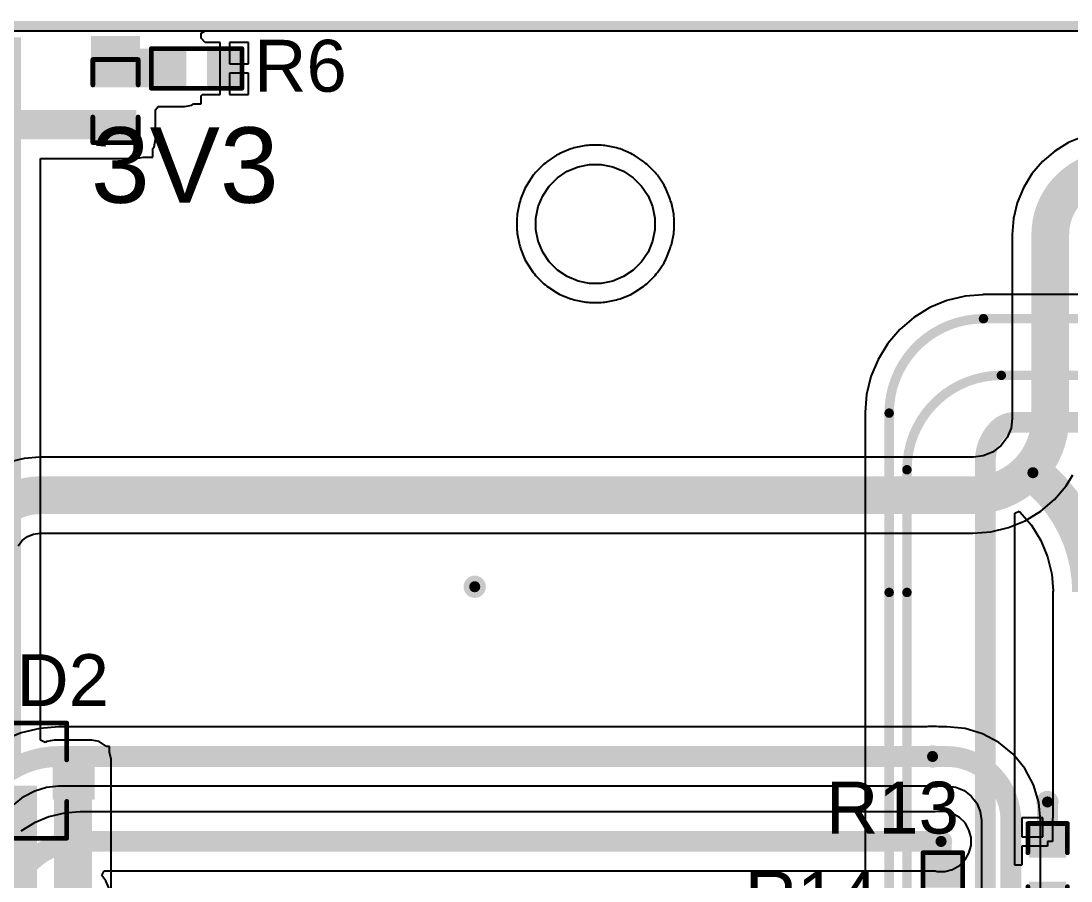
# Model space of a CAD drawing. Header units: millimetres. Extents: x -14 to 145, y 0 to 69.
# Drawn here: x 20.17 to 48.44, y 45.65 to 68.79 of the extents above; entities that cross this region are included whole.
import ezdxf

# ---------------------------------------------------------------- set-up
doc = ezdxf.new("R2010")
doc.units = ezdxf.units.MM
for name, color, linetype in [('BottomLayer', 5, 'Continuous'), ('Mechanical2', 216, 'Continuous'), ('MultiLayer', 9, 'Continuous'), ('TopLayer', 1, 'Continuous'), ('TopOverlay', 2, 'Continuous'), ('TopPaste', 8, 'Continuous'), ('TopSolder', 216, 'Continuous'), ('ViaHoleLayer', 16, 'Continuous')]:
    doc.layers.add(name, color=color, linetype=linetype)
doc.styles.add('Arial', font='', dxfattribs={"height": 0.2})
doc.styles.get('Arial').set_extended_font_data('Arial')

# ---------------------------------------------------------------- blocks, each defined once
blk = doc.blocks.new('LED_0603_13')
at = {"layer": 'TopLayer'}
for points in [[(-1, 0.5), (-0.5, 0.5), (-0.5, -0.5), (-1, -0.5)], [(0.5, 0.5), (1, 0.5), (1, -0.5), (0.5, -0.5)]]:
    blk.add_hatch(color=1, dxfattribs=at).paths.add_polyline_path(points)
at = {"layer": 'TopOverlay'}
blk.add_hatch(color=2, dxfattribs=at).paths.add_polyline_path([(1.118, -0.66), (1.753, -0.66), (1.753, 0.66), (1.118, 0.66)])
at = {"layer": 'TopPaste'}
for points in [[(-1, 0.5), (-0.5, 0.5), (-0.5, -0.5), (-1, -0.5)], [(0.5, 0.5), (1, 0.5), (1, -0.5), (0.5, -0.5)]]:
    blk.add_hatch(color=8, dxfattribs=at).paths.add_polyline_path(points)
at = {"layer": 'TopSolder'}
for points in [[(-1.102, 0.602), (-0.398, 0.602), (-0.398, -0.602), (-1.102, -0.602)], [(0.398, 0.602), (1.102, 0.602), (1.102, -0.602), (0.398, -0.602)]]:
    blk.add_hatch(color=216, dxfattribs=at).paths.add_polyline_path(points)
at = {"layer": 'TopOverlay', "const_width": 0.127}
for points in [[(-1.118, 0.61), (-1.118, -0.61)], [(-1.118, 0.61), (-0.432, 0.61)], [(0.432, 0.61), (1.118, 0.61)], [(1.118, 0.61), (1.118, -0.61)], [(-1.118, -0.61), (-0.432, -0.61)], [(0.432, -0.61), (1.118, -0.61)]]:
    blk.add_lwpolyline(points, dxfattribs=at)
at = {"layer": 'TopOverlay', "const_width": 0.0635}
for points in [[(-1.149, 0.61, 1), (-1.086, 0.61, 1)], [(-1.149, 0.61, 1), (-1.086, 0.61, 1)], [(-0.464, 0.61, 1), (-0.4, 0.61, 1)], [(0.4, 0.61, 1), (0.464, 0.61, 1)], [(1.086, 0.61, 1), (1.149, 0.61, 1)], [(1.086, 0.61, 1), (1.149, 0.61, 1)], [(-1.149, -0.61, 1), (-1.086, -0.61, 1)], [(-1.149, -0.61, 1), (-1.086, -0.61, 1)], [(-0.464, -0.61, 1), (-0.4, -0.61, 1)], [(0.4, -0.61, 1), (0.464, -0.61, 1)], [(1.086, -0.61, 1), (1.149, -0.61, 1)], [(1.086, -0.61, 1), (1.149, -0.61, 1)]]:
    blk.add_lwpolyline(points, format="xyb", close=True, dxfattribs=at)
blk = doc.blocks.new('SOT_23_14')
at = {"layer": 'TopLayer'}
for points in [[(-0.41, 1.46), (0.41, 1.46), (0.41, 0.54), (-0.41, 0.54)], [(-1.36, -0.54), (-0.54, -0.54), (-0.54, -1.46), (-1.36, -1.46)], [(0.54, -0.54), (1.36, -0.54), (1.36, -1.46), (0.54, -1.46)]]:
    blk.add_hatch(color=1, dxfattribs=at).paths.add_polyline_path(points)
at = {"layer": 'TopPaste'}
for points in [[(-0.41, 1.46), (0.41, 1.46), (0.41, 0.54), (-0.41, 0.54)], [(-1.36, -0.54), (-0.54, -0.54), (-0.54, -1.46), (-1.36, -1.46)], [(0.54, -0.54), (1.36, -0.54), (1.36, -1.46), (0.54, -1.46)]]:
    blk.add_hatch(color=8, dxfattribs=at).paths.add_polyline_path(points)
at = {"layer": 'TopSolder'}
for points in [[(-0.512, 1.562), (0.512, 1.562), (0.512, 0.438), (-0.512, 0.438)], [(-1.462, -0.438), (-0.438, -0.438), (-0.438, -1.562), (-1.462, -1.562)], [(0.438, -0.438), (1.462, -0.438), (1.462, -1.562), (0.438, -1.562)]]:
    blk.add_hatch(color=216, dxfattribs=at).paths.add_polyline_path(points)
at = {"layer": 'TopOverlay', "const_width": 0.127}
for points in [[(-0.559, 0.813), (-1.549, 0.813)], [(-1.549, -0.584), (-1.549, 0.813)], [(1.549, 0.813), (0.559, 0.813)], [(1.549, -0.584), (1.549, 0.813)], [(0.33, -0.787), (-0.33, -0.787)], [(-1.676, -1.295), (-1.676, -1.041)], [(-1.549, -1.168), (-1.676, -1.041)], [(-1.676, -1.295), (-1.549, -1.168)]]:
    blk.add_lwpolyline(points, dxfattribs=at)
at = {"layer": 'TopOverlay', "const_width": 0.0635}
for points in [[(-1.581, 0.813, 1), (-1.518, 0.813, 1)], [(-1.581, 0.813, 1), (-1.518, 0.813, 1)], [(-0.591, 0.813, 1), (-0.527, 0.813, 1)], [(0.527, 0.813, 1), (0.591, 0.813, 1)], [(1.518, 0.813, 1), (1.581, 0.813, 1)], [(1.518, 0.813, 1), (1.581, 0.813, 1)], [(-1.581, -0.584, 1), (-1.518, -0.584, 1)], [(1.518, -0.584, 1), (1.581, -0.584, 1)], [(-0.362, -0.787, 1), (-0.298, -0.787, 1)], [(0.298, -0.787, 1), (0.362, -0.787, 1)], [(-1.708, -1.041, 1), (-1.645, -1.041, 1)], [(-1.708, -1.041, 1), (-1.645, -1.041, 1)], [(-1.581, -1.168, 1), (-1.518, -1.168, 1)], [(-1.581, -1.168, 1), (-1.518, -1.168, 1)], [(-1.708, -1.295, 1), (-1.645, -1.295, 1)], [(-1.708, -1.295, 1), (-1.645, -1.295, 1)]]:
    blk.add_lwpolyline(points, format="xyb", close=True, dxfattribs=at)
blk = doc.blocks.new('48_LQFP__7_7___18')
at = {"layer": 'TopLayer'}
for points in [[(-2.59, 4.86), (-2.59, 3.64), (-2.91, 3.64), (-2.91, 4.86)], [(-2.09, 4.86), (-2.09, 3.64), (-2.41, 3.64), (-2.41, 4.86)], [(-1.59, 4.86), (-1.59, 3.64), (-1.91, 3.64), (-1.91, 4.86)], [(-1.09, 4.86), (-1.09, 3.64), (-1.41, 3.64), (-1.41, 4.86)], [(-0.59, 4.86), (-0.59, 3.64), (-0.91, 3.64), (-0.91, 4.86)], [(-0.09, 4.86), (-0.09, 3.64), (-0.41, 3.64), (-0.41, 4.86)], [(0.41, 4.86), (0.41, 3.64), (0.09, 3.64), (0.09, 4.86)], [(0.91, 4.86), (0.91, 3.64), (0.59, 3.64), (0.59, 4.86)], [(1.41, 4.86), (1.41, 3.64), (1.09, 3.64), (1.09, 4.86)], [(1.91, 4.86), (1.91, 3.64), (1.59, 3.64), (1.59, 4.86)], [(2.41, 4.86), (2.41, 3.64), (2.09, 3.64), (2.09, 4.86)], [(2.91, 4.86), (2.91, 3.64), (2.59, 3.64), (2.59, 4.86)], [(-3.64, 2.91), (-3.64, 2.59), (-4.86, 2.59), (-4.86, 2.91)], [(4.86, 2.91), (4.86, 2.59), (3.64, 2.59), (3.64, 2.91)], [(-3.64, 2.41), (-3.64, 2.09), (-4.86, 2.09), (-4.86, 2.41)], [(4.86, 2.41), (4.86, 2.09), (3.64, 2.09), (3.64, 2.41)], [(-3.64, 1.91), (-3.64, 1.59), (-4.86, 1.59), (-4.86, 1.91)], [(4.86, 1.91), (4.86, 1.59), (3.64, 1.59), (3.64, 1.91)], [(-3.64, 1.41), (-3.64, 1.09), (-4.86, 1.09), (-4.86, 1.41)], [(4.86, 1.41), (4.86, 1.09), (3.64, 1.09), (3.64, 1.41)], [(-3.64, 0.91), (-3.64, 0.59), (-4.86, 0.59), (-4.86, 0.91)], [(4.86, 0.91), (4.86, 0.59), (3.64, 0.59), (3.64, 0.91)], [(-3.64, 0.41), (-3.64, 0.09), (-4.86, 0.09), (-4.86, 0.41)], [(4.86, 0.41), (4.86, 0.09), (3.64, 0.09), (3.64, 0.41)], [(-3.64, -0.09), (-3.64, -0.41), (-4.86, -0.41), (-4.86, -0.09)], [(4.86, -0.09), (4.86, -0.41), (3.64, -0.41), (3.64, -0.09)], [(-3.64, -0.59), (-3.64, -0.91), (-4.86, -0.91), (-4.86, -0.59)], [(4.86, -0.59), (4.86, -0.91), (3.64, -0.91), (3.64, -0.59)], [(-3.64, -1.09), (-3.64, -1.41), (-4.86, -1.41), (-4.86, -1.09)], [(4.86, -1.09), (4.86, -1.41), (3.64, -1.41), (3.64, -1.09)], [(-3.64, -1.59), (-3.64, -1.91), (-4.86, -1.91), (-4.86, -1.59)], [(4.86, -1.59), (4.86, -1.91), (3.64, -1.91), (3.64, -1.59)], [(-3.64, -2.09), (-3.64, -2.41), (-4.86, -2.41), (-4.86, -2.09)], [(4.86, -2.09), (4.86, -2.41), (3.64, -2.41), (3.64, -2.09)], [(-3.64, -2.59), (-3.64, -2.91), (-4.86, -2.91), (-4.86, -2.59)], [(4.86, -2.59), (4.86, -2.91), (3.64, -2.91), (3.64, -2.59)], [(-2.59, -3.64), (-2.59, -4.86), (-2.91, -4.86), (-2.91, -3.64)], [(-2.09, -3.64), (-2.09, -4.86), (-2.41, -4.86), (-2.41, -3.64)], [(-1.59, -3.64), (-1.59, -4.86), (-1.91, -4.86), (-1.91, -3.64)], [(-1.09, -3.64), (-1.09, -4.86), (-1.41, -4.86), (-1.41, -3.64)], [(-0.59, -3.64), (-0.59, -4.86), (-0.91, -4.86), (-0.91, -3.64)], [(-0.09, -3.64), (-0.09, -4.86), (-0.41, -4.86), (-0.41, -3.64)], [(0.41, -3.64), (0.41, -4.86), (0.09, -4.86), (0.09, -3.64)], [(0.91, -3.64), (0.91, -4.86), (0.59, -4.86), (0.59, -3.64)], [(1.41, -3.64), (1.41, -4.86), (1.09, -4.86), (1.09, -3.64)], [(1.91, -3.64), (1.91, -4.86), (1.59, -4.86), (1.59, -3.64)], [(2.41, -3.64), (2.41, -4.86), (2.09, -4.86), (2.09, -3.64)], [(2.91, -3.64), (2.91, -4.86), (2.59, -4.86), (2.59, -3.64)]]:
    blk.add_hatch(color=1, dxfattribs=at).paths.add_polyline_path(points)
at = {"layer": 'TopOverlay'}
blk.add_hatch(color=2, dxfattribs=at).paths.add_polyline_path([(-3.556, 2.566), (-3.327, 2.566), (-3.327, 2.998), (-3.556, 2.998)])
at = {"layer": 'TopPaste'}
for points in [[(-2.59, 4.86), (-2.59, 3.64), (-2.91, 3.64), (-2.91, 4.86)], [(-2.09, 4.86), (-2.09, 3.64), (-2.41, 3.64), (-2.41, 4.86)], [(-1.59, 4.86), (-1.59, 3.64), (-1.91, 3.64), (-1.91, 4.86)], [(-1.09, 4.86), (-1.09, 3.64), (-1.41, 3.64), (-1.41, 4.86)], [(-0.59, 4.86), (-0.59, 3.64), (-0.91, 3.64), (-0.91, 4.86)], [(-0.09, 4.86), (-0.09, 3.64), (-0.41, 3.64), (-0.41, 4.86)], [(0.41, 4.86), (0.41, 3.64), (0.09, 3.64), (0.09, 4.86)], [(0.91, 4.86), (0.91, 3.64), (0.59, 3.64), (0.59, 4.86)], [(1.41, 4.86), (1.41, 3.64), (1.09, 3.64), (1.09, 4.86)], [(1.91, 4.86), (1.91, 3.64), (1.59, 3.64), (1.59, 4.86)], [(2.41, 4.86), (2.41, 3.64), (2.09, 3.64), (2.09, 4.86)], [(2.91, 4.86), (2.91, 3.64), (2.59, 3.64), (2.59, 4.86)], [(-3.64, 2.91), (-3.64, 2.59), (-4.86, 2.59), (-4.86, 2.91)], [(4.86, 2.91), (4.86, 2.59), (3.64, 2.59), (3.64, 2.91)], [(-3.64, 2.41), (-3.64, 2.09), (-4.86, 2.09), (-4.86, 2.41)], [(4.86, 2.41), (4.86, 2.09), (3.64, 2.09), (3.64, 2.41)], [(-3.64, 1.91), (-3.64, 1.59), (-4.86, 1.59), (-4.86, 1.91)], [(4.86, 1.91), (4.86, 1.59), (3.64, 1.59), (3.64, 1.91)], [(-3.64, 1.41), (-3.64, 1.09), (-4.86, 1.09), (-4.86, 1.41)], [(4.86, 1.41), (4.86, 1.09), (3.64, 1.09), (3.64, 1.41)], [(-3.64, 0.91), (-3.64, 0.59), (-4.86, 0.59), (-4.86, 0.91)], [(4.86, 0.91), (4.86, 0.59), (3.64, 0.59), (3.64, 0.91)], [(-3.64, 0.41), (-3.64, 0.09), (-4.86, 0.09), (-4.86, 0.41)], [(4.86, 0.41), (4.86, 0.09), (3.64, 0.09), (3.64, 0.41)], [(-3.64, -0.09), (-3.64, -0.41), (-4.86, -0.41), (-4.86, -0.09)], [(4.86, -0.09), (4.86, -0.41), (3.64, -0.41), (3.64, -0.09)], [(-3.64, -0.59), (-3.64, -0.91), (-4.86, -0.91), (-4.86, -0.59)], [(4.86, -0.59), (4.86, -0.91), (3.64, -0.91), (3.64, -0.59)], [(-3.64, -1.09), (-3.64, -1.41), (-4.86, -1.41), (-4.86, -1.09)], [(4.86, -1.09), (4.86, -1.41), (3.64, -1.41), (3.64, -1.09)], [(-3.64, -1.59), (-3.64, -1.91), (-4.86, -1.91), (-4.86, -1.59)], [(4.86, -1.59), (4.86, -1.91), (3.64, -1.91), (3.64, -1.59)], [(-3.64, -2.09), (-3.64, -2.41), (-4.86, -2.41), (-4.86, -2.09)], [(4.86, -2.09), (4.86, -2.41), (3.64, -2.41), (3.64, -2.09)], [(-3.64, -2.59), (-3.64, -2.91), (-4.86, -2.91), (-4.86, -2.59)], [(4.86, -2.59), (4.86, -2.91), (3.64, -2.91), (3.64, -2.59)], [(-2.59, -3.64), (-2.59, -4.86), (-2.91, -4.86), (-2.91, -3.64)], [(-2.09, -3.64), (-2.09, -4.86), (-2.41, -4.86), (-2.41, -3.64)], [(-1.59, -3.64), (-1.59, -4.86), (-1.91, -4.86), (-1.91, -3.64)], [(-1.09, -3.64), (-1.09, -4.86), (-1.41, -4.86), (-1.41, -3.64)], [(-0.59, -3.64), (-0.59, -4.86), (-0.91, -4.86), (-0.91, -3.64)], [(-0.09, -3.64), (-0.09, -4.86), (-0.41, -4.86), (-0.41, -3.64)], [(0.41, -3.64), (0.41, -4.86), (0.09, -4.86), (0.09, -3.64)], [(0.91, -3.64), (0.91, -4.86), (0.59, -4.86), (0.59, -3.64)], [(1.41, -3.64), (1.41, -4.86), (1.09, -4.86), (1.09, -3.64)], [(1.91, -3.64), (1.91, -4.86), (1.59, -4.86), (1.59, -3.64)], [(2.41, -3.64), (2.41, -4.86), (2.09, -4.86), (2.09, -3.64)], [(2.91, -3.64), (2.91, -4.86), (2.59, -4.86), (2.59, -3.64)]]:
    blk.add_hatch(color=8, dxfattribs=at).paths.add_polyline_path(points)
at = {"layer": 'TopSolder'}
for points in [[(-2.488, 4.962), (-2.488, 3.538), (-3.012, 3.538), (-3.012, 4.962)], [(-1.988, 4.962), (-1.988, 3.538), (-2.512, 3.538), (-2.512, 4.962)], [(-1.488, 4.962), (-1.488, 3.538), (-2.012, 3.538), (-2.012, 4.962)], [(-0.988, 4.962), (-0.988, 3.538), (-1.512, 3.538), (-1.512, 4.962)], [(-0.488, 4.962), (-0.488, 3.538), (-1.012, 3.538), (-1.012, 4.962)], [(0.012, 4.962), (0.012, 3.538), (-0.512, 3.538), (-0.512, 4.962)], [(0.512, 4.962), (0.512, 3.538), (-0.012, 3.538), (-0.012, 4.962)], [(1.012, 4.962), (1.012, 3.538), (0.488, 3.538), (0.488, 4.962)], [(1.512, 4.962), (1.512, 3.538), (0.988, 3.538), (0.988, 4.962)], [(2.012, 4.962), (2.012, 3.538), (1.488, 3.538), (1.488, 4.962)], [(2.512, 4.962), (2.512, 3.538), (1.988, 3.538), (1.988, 4.962)], [(3.012, 4.962), (3.012, 3.538), (2.488, 3.538), (2.488, 4.962)], [(-3.538, 3.012), (-3.538, 2.488), (-4.962, 2.488), (-4.962, 3.012)], [(4.962, 3.012), (4.962, 2.488), (3.538, 2.488), (3.538, 3.012)], [(-3.538, 2.512), (-3.538, 1.988), (-4.962, 1.988), (-4.962, 2.512)], [(4.962, 2.512), (4.962, 1.988), (3.538, 1.988), (3.538, 2.512)], [(-3.538, 2.012), (-3.538, 1.488), (-4.962, 1.488), (-4.962, 2.012)], [(4.962, 2.012), (4.962, 1.488), (3.538, 1.488), (3.538, 2.012)], [(-3.538, 1.512), (-3.538, 0.988), (-4.962, 0.988), (-4.962, 1.512)], [(4.962, 1.512), (4.962, 0.988), (3.538, 0.988), (3.538, 1.512)], [(-3.538, 1.012), (-3.538, 0.488), (-4.962, 0.488), (-4.962, 1.012)], [(4.962, 1.012), (4.962, 0.488), (3.538, 0.488), (3.538, 1.012)], [(-3.538, 0.512), (-3.538, -0.012), (-4.962, -0.012), (-4.962, 0.512)], [(4.962, 0.512), (4.962, -0.012), (3.538, -0.012), (3.538, 0.512)], [(-3.538, 0.012), (-3.538, -0.512), (-4.962, -0.512), (-4.962, 0.012)], [(4.962, 0.012), (4.962, -0.512), (3.538, -0.512), (3.538, 0.012)], [(-3.538, -0.488), (-3.538, -1.012), (-4.962, -1.012), (-4.962, -0.488)], [(4.962, -0.488), (4.962, -1.012), (3.538, -1.012), (3.538, -0.488)], [(-3.538, -0.988), (-3.538, -1.512), (-4.962, -1.512), (-4.962, -0.988)], [(4.962, -0.988), (4.962, -1.512), (3.538, -1.512), (3.538, -0.988)], [(-3.538, -1.488), (-3.538, -2.012), (-4.962, -2.012), (-4.962, -1.488)], [(4.962, -1.488), (4.962, -2.012), (3.538, -2.012), (3.538, -1.488)], [(-3.538, -1.988), (-3.538, -2.512), (-4.962, -2.512), (-4.962, -1.988)], [(4.962, -1.988), (4.962, -2.512), (3.538, -2.512), (3.538, -1.988)], [(-3.538, -2.488), (-3.538, -3.012), (-4.962, -3.012), (-4.962, -2.488)], [(4.962, -2.488), (4.962, -3.012), (3.538, -3.012), (3.538, -2.488)], [(-2.488, -3.538), (-2.488, -4.962), (-3.012, -4.962), (-3.012, -3.538)], [(-1.988, -3.538), (-1.988, -4.962), (-2.512, -4.962), (-2.512, -3.538)], [(-1.488, -3.538), (-1.488, -4.962), (-2.012, -4.962), (-2.012, -3.538)], [(-0.988, -3.538), (-0.988, -4.962), (-1.512, -4.962), (-1.512, -3.538)], [(-0.488, -3.538), (-0.488, -4.962), (-1.012, -4.962), (-1.012, -3.538)], [(0.012, -3.538), (0.012, -4.962), (-0.512, -4.962), (-0.512, -3.538)], [(0.512, -3.538), (0.512, -4.962), (-0.012, -4.962), (-0.012, -3.538)], [(1.012, -3.538), (1.012, -4.962), (0.488, -4.962), (0.488, -3.538)], [(1.512, -3.538), (1.512, -4.962), (0.988, -4.962), (0.988, -3.538)], [(2.012, -3.538), (2.012, -4.962), (1.488, -4.962), (1.488, -3.538)], [(2.512, -3.538), (2.512, -4.962), (1.988, -4.962), (1.988, -3.538)], [(3.012, -3.538), (3.012, -4.962), (2.488, -4.962), (2.488, -3.538)]]:
    blk.add_hatch(color=216, dxfattribs=at).paths.add_polyline_path(points)
at = {"layer": 'TopOverlay'}
for points, const_width in [([(-3.658, 3.226), (-3.302, 3.581)], 0.127), ([(-3.302, 3.581), (-3.023, 3.581)], 0.127), ([(3.023, 3.581), (3.302, 3.581)], 0.127), ([(3.302, 3.581), (3.658, 3.226)], 0.127), ([(-3.658, 3.226), (-3.658, 3.023)], 0.127), ([(3.658, 3.226), (3.658, 3.023)], 0.127), ([(-5.156, 2.87), (-5.156, 2.616)], 0.2), ([(-5.156, 2.87), (-5.029, 2.743)], 0.2), ([(-5.156, 2.616), (-5.029, 2.743)], 0.2), ([(-3.658, -3.023), (-3.658, -3.226)], 0.127), ([(3.658, -3.023), (3.658, -3.226)], 0.127), ([(-3.658, -3.226), (-3.302, -3.581)], 0.127), ([(3.302, -3.581), (3.658, -3.226)], 0.127), ([(-3.302, -3.581), (-3.023, -3.581)], 0.127), ([(3.023, -3.581), (3.302, -3.581)], 0.127)]:
    blk.add_lwpolyline(points, dxfattribs=dict(at, const_width=const_width))
for points, const_width in [([(-3.334, 3.581, 1), (-3.27, 3.581, 1)], 0.0635), ([(-3.334, 3.581, 1), (-3.27, 3.581, 1)], 0.0635), ([(-3.054, 3.581, 1), (-2.991, 3.581, 1)], 0.0635), ([(2.991, 3.581, 1), (3.054, 3.581, 1)], 0.0635), ([(3.27, 3.581, 1), (3.334, 3.581, 1)], 0.0635), ([(3.27, 3.581, 1), (3.334, 3.581, 1)], 0.0635), ([(-3.689, 3.226, 1), (-3.626, 3.226, 1)], 0.0635), ([(-3.689, 3.226, 1), (-3.626, 3.226, 1)], 0.0635), ([(3.626, 3.226, 1), (3.689, 3.226, 1)], 0.0635), ([(3.626, 3.226, 1), (3.689, 3.226, 1)], 0.0635), ([(-5.206, 2.87, 1), (-5.106, 2.87, 1)], 0.1), ([(-5.206, 2.87, 1), (-5.106, 2.87, 1)], 0.1), ([(-5.079, 2.743, 1), (-4.979, 2.743, 1)], 0.1), ([(-5.079, 2.743, 1), (-4.979, 2.743, 1)], 0.1), ([(-3.689, 3.023, 1), (-3.626, 3.023, 1)], 0.0635), ([(3.626, 3.023, 1), (3.689, 3.023, 1)], 0.0635), ([(-5.206, 2.616, 1), (-5.106, 2.616, 1)], 0.1), ([(-5.206, 2.616, 1), (-5.106, 2.616, 1)], 0.1), ([(-3.689, -3.023, 1), (-3.626, -3.023, 1)], 0.0635), ([(3.626, -3.023, 1), (3.689, -3.023, 1)], 0.0635), ([(-3.689, -3.226, 1), (-3.626, -3.226, 1)], 0.0635), ([(-3.689, -3.226, 1), (-3.626, -3.226, 1)], 0.0635), ([(3.626, -3.226, 1), (3.689, -3.226, 1)], 0.0635), ([(3.626, -3.226, 1), (3.689, -3.226, 1)], 0.0635), ([(-3.334, -3.581, 1), (-3.27, -3.581, 1)], 0.0635), ([(-3.334, -3.581, 1), (-3.27, -3.581, 1)], 0.0635), ([(-3.054, -3.581, 1), (-2.991, -3.581, 1)], 0.0635), ([(2.991, -3.581, 1), (3.054, -3.581, 1)], 0.0635), ([(3.27, -3.581, 1), (3.334, -3.581, 1)], 0.0635), ([(3.27, -3.581, 1), (3.334, -3.581, 1)], 0.0635)]:
    blk.add_lwpolyline(points, format="xyb", close=True, dxfattribs=dict(at, const_width=const_width))
blk = doc.blocks.new('R___0603_26')
at = {"layer": 'TopLayer'}
for points in [[(-0.381, 0.4445), (-0.381, -0.4445), (-1.143, -0.4445), (-1.143, 0.4445)], [(1.143, 0.4445), (1.143, -0.4445), (0.381, -0.4445), (0.381, 0.4445)]]:
    blk.add_hatch(color=1, dxfattribs=at).paths.add_polyline_path(points)
at = {"layer": 'TopPaste'}
for points in [[(-0.381, 0.4445), (-0.381, -0.4445), (-1.143, -0.4445), (-1.143, 0.4445)], [(1.143, 0.4445), (1.143, -0.4445), (0.381, -0.4445), (0.381, 0.4445)]]:
    blk.add_hatch(color=8, dxfattribs=at).paths.add_polyline_path(points)
at = {"layer": 'TopSolder'}
for points in [[(-0.2794, 0.5461), (-0.2794, -0.5461), (-1.2446, -0.5461), (-1.2446, 0.5461)], [(1.2446, 0.5461), (1.2446, -0.5461), (0.2794, -0.5461), (0.2794, 0.5461)]]:
    blk.add_hatch(color=216, dxfattribs=at).paths.add_polyline_path(points)
at = {"layer": 'TopOverlay', "const_width": 0.127}
for points in [[(-1.2192, 0.5334), (1.2192, 0.5334)], [(-1.2192, 0.5334), (-1.2192, -0.5334)], [(1.2192, 0.5334), (1.2192, -0.5334)], [(-1.2192, -0.5334), (1.2192, -0.5334)]]:
    blk.add_lwpolyline(points, dxfattribs=at)
at = {"layer": 'TopOverlay', "const_width": 0.0635}
for points in [[(-1.25095, 0.5334, 1), (-1.18745, 0.5334, 1)], [(-1.25095, 0.5334, 1), (-1.18745, 0.5334, 1)], [(1.18745, 0.5334, 1), (1.25095, 0.5334, 1)], [(1.18745, 0.5334, 1), (1.25095, 0.5334, 1)], [(-1.25095, -0.5334, 1), (-1.18745, -0.5334, 1)], [(-1.25095, -0.5334, 1), (-1.18745, -0.5334, 1)], [(1.18745, -0.5334, 1), (1.25095, -0.5334, 1)], [(1.18745, -0.5334, 1), (1.25095, -0.5334, 1)]]:
    blk.add_lwpolyline(points, format="xyb", close=True, dxfattribs=at)
blk = doc.blocks.new('R___0603_29')
at = {"layer": 'TopLayer'}
for points in [[(-0.381, 0.4445), (-0.381, -0.4445), (-1.143, -0.4445), (-1.143, 0.4445)], [(1.143, 0.4445), (1.143, -0.4445), (0.381, -0.4445), (0.381, 0.4445)]]:
    blk.add_hatch(color=1, dxfattribs=at).paths.add_polyline_path(points)
at = {"layer": 'TopPaste'}
for points in [[(-0.381, 0.4445), (-0.381, -0.4445), (-1.143, -0.4445), (-1.143, 0.4445)], [(1.143, 0.4445), (1.143, -0.4445), (0.381, -0.4445), (0.381, 0.4445)]]:
    blk.add_hatch(color=8, dxfattribs=at).paths.add_polyline_path(points)
at = {"layer": 'TopSolder'}
for points in [[(-0.2794, 0.5461), (-0.2794, -0.5461), (-1.2446, -0.5461), (-1.2446, 0.5461)], [(1.2446, 0.5461), (1.2446, -0.5461), (0.2794, -0.5461), (0.2794, 0.5461)]]:
    blk.add_hatch(color=216, dxfattribs=at).paths.add_polyline_path(points)
at = {"layer": 'TopOverlay', "const_width": 0.127}
for points in [[(-1.2192, -0.5334), (-1.2192, 0.5334)], [(-1.2192, 0.5334), (1.2192, 0.5334)], [(1.2192, -0.5334), (1.2192, 0.5334)], [(-1.2192, -0.5334), (1.2192, -0.5334)]]:
    blk.add_lwpolyline(points, dxfattribs=at)
at = {"layer": 'TopOverlay', "const_width": 0.0635}
for points in [[(-1.25095, 0.5334, 1), (-1.18745, 0.5334, 1)], [(-1.25095, 0.5334, 1), (-1.18745, 0.5334, 1)], [(1.18745, 0.5334, 1), (1.25095, 0.5334, 1)], [(1.18745, 0.5334, 1), (1.25095, 0.5334, 1)], [(-1.25095, -0.5334, 1), (-1.18745, -0.5334, 1)], [(-1.25095, -0.5334, 1), (-1.18745, -0.5334, 1)], [(1.18745, -0.5334, 1), (1.25095, -0.5334, 1)], [(1.18745, -0.5334, 1), (1.25095, -0.5334, 1)]]:
    blk.add_lwpolyline(points, format="xyb", close=True, dxfattribs=at)
blk = doc.blocks.new('C___0603_52')
at = {"layer": 'TopLayer'}
for points in [[(-0.381, 0.445), (-0.381, -0.445), (-1.143, -0.445), (-1.143, 0.445)], [(1.143, 0.445), (1.143, -0.445), (0.381, -0.445), (0.381, 0.445)]]:
    blk.add_hatch(color=1, dxfattribs=at).paths.add_polyline_path(points)
at = {"layer": 'TopPaste'}
for points in [[(-0.381, 0.445), (-0.381, -0.445), (-1.143, -0.445), (-1.143, 0.445)], [(1.143, 0.445), (1.143, -0.445), (0.381, -0.445), (0.381, 0.445)]]:
    blk.add_hatch(color=8, dxfattribs=at).paths.add_polyline_path(points)
at = {"layer": 'TopSolder'}
for points in [[(-0.321, 0.504), (-0.321, -0.504), (-1.203, -0.504), (-1.203, 0.504)], [(1.203, 0.504), (1.203, -0.504), (0.321, -0.504), (0.321, 0.504)]]:
    blk.add_hatch(color=216, dxfattribs=at).paths.add_polyline_path(points)
at = {"layer": 'TopOverlay', "const_width": 0.127}
for points in [[(-0.457, 0.533), (-1.245, 0.533)], [(-1.245, -0.533), (-1.245, 0.533)], [(1.245, 0.533), (0.457, 0.533)], [(1.245, -0.533), (1.245, 0.533)], [(-0.457, -0.533), (-1.245, -0.533)], [(1.245, -0.533), (0.457, -0.533)]]:
    blk.add_lwpolyline(points, dxfattribs=at)
at = {"layer": 'TopOverlay', "const_width": 0.0635}
for points in [[(-1.276, 0.533, 1), (-1.213, 0.533, 1)], [(-1.276, 0.533, 1), (-1.213, 0.533, 1)], [(-0.489, 0.533, 1), (-0.425, 0.533, 1)], [(0.425, 0.533, 1), (0.489, 0.533, 1)], [(1.213, 0.533, 1), (1.276, 0.533, 1)], [(1.213, 0.533, 1), (1.276, 0.533, 1)], [(-1.276, -0.533, 1), (-1.213, -0.533, 1)], [(-1.276, -0.533, 1), (-1.213, -0.533, 1)], [(-0.489, -0.533, 1), (-0.425, -0.533, 1)], [(0.425, -0.533, 1), (0.489, -0.533, 1)], [(1.213, -0.533, 1), (1.276, -0.533, 1)], [(1.213, -0.533, 1), (1.276, -0.533, 1)]]:
    blk.add_lwpolyline(points, format="xyb", close=True, dxfattribs=at)

msp = doc.modelspace()

# ---------------------------------------------------------------- hatches: boundary and pattern name
at = {"layer": 'BottomLayer'}
h = msp.add_hatch(color=5, dxfattribs=at)
edge = h.paths.add_edge_path()
edge.add_arc((47.412, 56.637), 0.3, 0, 360)
h = msp.add_hatch(color=5, dxfattribs=at)
edge = h.paths.add_edge_path()
edge.add_arc((32.385, 53.569), 0.3, 0, 360)
h = msp.add_hatch(color=5, dxfattribs=at)
edge = h.paths.add_edge_path()
edge.add_arc((44.71, 49.001), 0.3, 0, 360)
h = msp.add_hatch(color=5, dxfattribs=at)
edge = h.paths.add_edge_path()
edge.add_arc((47.803, 47.777), 0.3, 0, 360)
h = msp.add_hatch(color=5, dxfattribs=at)
edge = h.paths.add_edge_path()
edge.add_arc((44.939, 46.715), 0.3, 0, 360)
at = {"layer": 'TopLayer'}
for points in [[(17.837, 48.848), (20.174, 48.848), (20.174, 68.356), (17.837, 68.356)], [(22.079, 67.009), (24.568, 67.009), (24.568, 68.051), (22.079, 68.051)], [(19.31, 65.608), (23.272, 65.608), (23.272, 66.4), (19.31, 66.4)], [(13.443, 48.848), (20.174, 48.848), (20.174, 50.906), (13.443, 50.906)], [(21.063, 47.909), (22.079, 47.909), (22.079, 48.925), (21.063, 48.925)], [(15.424, 43.591), (20.605, 43.591), (20.605, 48.213), (15.424, 48.213)]]:
    msp.add_hatch(color=1, dxfattribs=at).paths.add_polyline_path(points)
h = msp.add_hatch(color=1, dxfattribs=at)
edge = h.paths.add_edge_path()
edge.add_arc((47.412, 56.637), 0.3, 0, 360)
h = msp.add_hatch(color=1, dxfattribs=at)
edge = h.paths.add_edge_path()
edge.add_arc((32.385, 53.569), 0.3, 0, 360)
h = msp.add_hatch(color=1, dxfattribs=at)
edge = h.paths.add_edge_path()
edge.add_arc((44.71, 49.001), 0.3, 0, 360)
h = msp.add_hatch(color=1, dxfattribs=at)
edge = h.paths.add_edge_path()
edge.add_arc((47.803, 47.777), 0.3, 0, 360)
h = msp.add_hatch(color=1, dxfattribs=at)
edge = h.paths.add_edge_path()
edge.add_arc((44.939, 46.715), 0.3, 0, 360)
at = {"layer": 'ViaHoleLayer'}
h = msp.add_hatch(color=16, dxfattribs=at)
edge = h.paths.add_edge_path()
edge.add_arc((47.412, 56.637), 0.15, 0, 360)
h = msp.add_hatch(color=16, dxfattribs=at)
edge = h.paths.add_edge_path()
edge.add_arc((32.385, 53.569), 0.15, 0, 360)
h = msp.add_hatch(color=16, dxfattribs=at)
edge = h.paths.add_edge_path()
edge.add_arc((44.71, 49.001), 0.15, 0, 360)
h = msp.add_hatch(color=16, dxfattribs=at)
edge = h.paths.add_edge_path()
edge.add_arc((47.803, 47.777), 0.15, 0, 360)
h = msp.add_hatch(color=16, dxfattribs=at)
edge = h.paths.add_edge_path()
edge.add_arc((44.939, 46.715), 0.15, 0, 360)

# ---------------------------------------------------------------- linework, layer by layer
at = {"layer": 'BottomLayer'}
for p, q in [((0.137, 68.529), (55.471, 68.529)), ((48.778, 65.688), (48.374, 65.521)), ((34.969, 65.351), (34.677, 65.23)), ((35.019, 65.36), (34.969, 65.351)), ((35.066, 65.38), (35.019, 65.36)), ((35.375, 65.441), (35.066, 65.38)), ((35.426, 65.441), (35.375, 65.441)), ((35.476, 65.451), (35.426, 65.441)), ((35.791, 65.451), (35.476, 65.451)), ((35.841, 65.441), (35.791, 65.451)), ((35.892, 65.441), (35.841, 65.441)), ((36.201, 65.38), (35.892, 65.441)), ((36.248, 65.36), (36.201, 65.38)), ((36.298, 65.351), (36.248, 65.36)), ((36.59, 65.23), (36.298, 65.351)), ((48.374, 65.521), (48.002, 65.293)), ((34.588, 65.182), (34.326, 65.007)), ((34.635, 65.202), (34.588, 65.182)), ((34.677, 65.23), (34.635, 65.202)), ((36.632, 65.202), (36.59, 65.23)), ((36.679, 65.182), (36.632, 65.202)), ((36.941, 65.007), (36.679, 65.182)), ((48.002, 65.293), (47.67, 65.009)), ((34.247, 64.943), (34.024, 64.72)), ((34.29, 64.971), (34.247, 64.943)), ((34.326, 65.007), (34.29, 64.971)), ((36.977, 64.971), (36.941, 65.007)), ((37.02, 64.943), (36.977, 64.971)), ((37.243, 64.72), (37.02, 64.943)), ((47.67, 65.009), (47.386, 64.677)), ((33.96, 64.641), (33.785, 64.379)), ((33.996, 64.677), (33.96, 64.641)), ((34.024, 64.72), (33.996, 64.677)), ((37.271, 64.677), (37.243, 64.72)), ((37.307, 64.641), (37.271, 64.677)), ((37.482, 64.379), (37.307, 64.641)), ((47.386, 64.677), (47.158, 64.305)), ((33.737, 64.29), (33.616, 63.998)), ((33.765, 64.332), (33.737, 64.29)), ((33.785, 64.379), (33.765, 64.332)), ((37.502, 64.332), (37.482, 64.379)), ((37.53, 64.29), (37.502, 64.332)), ((37.651, 63.998), (37.53, 64.29)), ((47.158, 64.305), (46.991, 63.901)), ((33.587, 63.901), (33.525, 63.592)), ((33.606, 63.948), (33.587, 63.901)), ((33.616, 63.998), (33.606, 63.948)), ((37.66, 63.948), (37.651, 63.998)), ((37.68, 63.901), (37.66, 63.948)), ((37.741, 63.592), (37.68, 63.901)), ((46.991, 63.901), (46.889, 63.476)), ((33.525, 63.541), (33.516, 63.491)), ((33.516, 63.491), (33.516, 63.176)), ((33.525, 63.592), (33.525, 63.541)), ((37.741, 63.541), (37.741, 63.592)), ((37.751, 63.491), (37.741, 63.541)), ((37.751, 63.176), (37.751, 63.491)), ((46.889, 63.476), (46.855, 63.045)), ((33.516, 63.176), (33.525, 63.126)), ((33.525, 63.126), (33.525, 63.075)), ((33.525, 63.075), (33.587, 62.766)), ((37.68, 62.766), (37.741, 63.075)), ((37.741, 63.126), (37.751, 63.176)), ((37.741, 63.075), (37.741, 63.126)), ((46.855, 63.045), (46.854, 63.041)), ((46.854, 63.041), (46.854, 58.115)), ((33.587, 62.766), (33.606, 62.719)), ((37.66, 62.719), (37.68, 62.766)), ((33.606, 62.719), (33.616, 62.669)), ((33.616, 62.669), (33.737, 62.377)), ((37.53, 62.377), (37.651, 62.669)), ((37.651, 62.669), (37.66, 62.719)), ((33.737, 62.377), (33.765, 62.335)), ((33.765, 62.335), (33.785, 62.288)), ((33.785, 62.288), (33.96, 62.026)), ((37.307, 62.026), (37.482, 62.288)), ((37.482, 62.288), (37.502, 62.335)), ((37.502, 62.335), (37.53, 62.377)), ((33.96, 62.026), (33.996, 61.99)), ((33.996, 61.99), (34.024, 61.947)), ((34.024, 61.947), (34.247, 61.724)), ((37.02, 61.724), (37.243, 61.947)), ((37.243, 61.947), (37.271, 61.99)), ((37.271, 61.99), (37.307, 62.026)), ((34.247, 61.724), (34.29, 61.696)), ((34.29, 61.696), (34.326, 61.66)), ((34.326, 61.66), (34.588, 61.485)), ((36.679, 61.485), (36.941, 61.66)), ((36.941, 61.66), (36.977, 61.696)), ((36.977, 61.696), (37.02, 61.724)), ((34.588, 61.485), (34.635, 61.465)), ((34.635, 61.465), (34.677, 61.437)), ((34.677, 61.437), (34.969, 61.316)), ((36.298, 61.316), (36.59, 61.437)), ((36.59, 61.437), (36.632, 61.465)), ((36.632, 61.465), (36.679, 61.485)), ((34.969, 61.316), (35.019, 61.306)), ((35.019, 61.306), (35.066, 61.287)), ((35.066, 61.287), (35.375, 61.225)), ((35.375, 61.225), (35.426, 61.225)), ((35.426, 61.225), (35.476, 61.216)), ((35.476, 61.216), (35.791, 61.216)), ((35.791, 61.216), (35.841, 61.225)), ((35.841, 61.225), (35.892, 61.225)), ((35.892, 61.225), (36.201, 61.287)), ((36.201, 61.287), (36.248, 61.306)), ((36.248, 61.306), (36.298, 61.316)), ((46.857, 58.096), (46.823, 57.84)), ((46.854, 58.115), (46.857, 58.096)), ((46.823, 57.84), (46.717, 57.584)), ((46.717, 57.584), (46.548, 57.363)), ((46.328, 57.194), (46.071, 57.088)), ((46.548, 57.363), (46.328, 57.194)), ((20.255, 57.023), (19.839, 56.923)), ((20.675, 57.056), (20.255, 57.023)), ((20.682, 57.057), (20.675, 57.056)), ((23.622, 57.057), (20.682, 57.057)), ((44.552, 57.057), (23.622, 57.057)), ((45.796, 57.057), (44.552, 57.057)), ((45.816, 57.055), (45.796, 57.057)), ((46.071, 57.088), (45.816, 57.055)), ((48.311, 56.288), (48.488, 56.577)), ((47.994, 55.917), (48.311, 56.288)), ((47.623, 55.6), (47.994, 55.917)), ((47.207, 55.346), (47.623, 55.6)), ((46.282, 55.045), (46.757, 55.159)), ((46.757, 55.159), (47.207, 55.346)), ((20.201, 54.811), (20.342, 54.919)), ((20.342, 54.919), (20.506, 54.986)), ((20.506, 54.986), (20.674, 55.009)), ((20.674, 55.009), (20.682, 55.008)), ((20.682, 55.008), (23.622, 55.008)), ((23.622, 55.008), (44.552, 55.008)), ((44.552, 55.008), (45.796, 55.008)), ((45.796, 55.007), (46.282, 55.045)), ((45.796, 55.008), (45.796, 55.007)), ((20.094, 54.67), (20.201, 54.811)), ((20.675, 49.758), (20.174, 49.638)), ((21.19, 49.798), (20.675, 49.758)), ((21.19, 49.795), (21.19, 49.798)), ((44.552, 49.795), (21.19, 49.795)), ((44.604, 49.809), (44.552, 49.795)), ((44.816, 49.809), (44.604, 49.809)), ((44.868, 49.795), (44.816, 49.809)), ((45.091, 49.795), (44.868, 49.795)), ((45.584, 49.752), (45.091, 49.8)), ((45.091, 49.8), (45.091, 49.795)), ((46.058, 49.608), (45.584, 49.752)), ((20.174, 49.638), (19.697, 49.44)), ((46.495, 49.375), (46.058, 49.608)), ((46.878, 49.06), (46.495, 49.375)), ((47.192, 48.677), (46.878, 49.06)), ((47.425, 48.241), (47.192, 48.677)), ((20.247, 47.923), (20.54, 48.08)), ((20.54, 48.08), (20.858, 48.176)), ((20.858, 48.176), (21.18, 48.208)), ((21.18, 48.208), (21.19, 48.207)), ((21.19, 48.207), (44.552, 48.207)), ((44.552, 48.207), (44.604, 48.193)), ((44.604, 48.193), (44.816, 48.193)), ((44.816, 48.193), (44.868, 48.207)), ((44.868, 48.207), (45.091, 48.207)), ((45.091, 48.207), (45.099, 48.208)), ((45.099, 48.208), (45.333, 48.177)), ((45.333, 48.177), (45.558, 48.083)), ((45.558, 48.083), (45.752, 47.935)), ((47.569, 47.767), (47.425, 48.241)), ((19.989, 47.712), (20.247, 47.923)), ((45.752, 47.935), (45.901, 47.741)), ((21.764, 47.511), (21.339, 47.477)), ((21.764, 47.509), (21.764, 47.511)), ((44.781, 47.509), (21.764, 47.509)), ((44.832, 47.523), (44.781, 47.509)), ((45.045, 47.523), (44.832, 47.523)), ((45.25, 47.468), (45.045, 47.523)), ((45.901, 47.741), (45.994, 47.516)), ((45.994, 47.516), (46.025, 47.282)), ((47.618, 47.274), (47.569, 47.767)), ((20.531, 47.215), (20.167, 46.992)), ((20.924, 47.378), (20.531, 47.215)), ((21.339, 47.477), (20.924, 47.378)), ((45.435, 47.361), (45.25, 47.468)), ((45.585, 47.211), (45.435, 47.361)), ((45.691, 47.027), (45.585, 47.211)), ((46.025, 47.282), (46.024, 47.274)), ((46.024, 47.274), (46.024, 42.682)), ((47.612, 42.682), (47.612, 47.274)), ((47.612, 47.274), (47.618, 47.274)), ((45.747, 46.821), (45.691, 47.027)), ((45.747, 46.608), (45.747, 46.821)), ((45.585, 46.219), (45.691, 46.403)), ((45.691, 46.403), (45.747, 46.608)), ((45.435, 46.068), (45.585, 46.219)), ((22.35, 45.794), (22.412, 45.921)), ((22.458, 45.652), (22.35, 45.794)), ((22.412, 45.921), (44.781, 45.921)), ((44.781, 45.921), (44.832, 45.907)), ((44.832, 45.907), (45.045, 45.907)), ((45.045, 45.907), (45.25, 45.962)), ((45.25, 45.962), (45.435, 46.068)), ((22.56, 45.405), (22.458, 45.652))]:
    msp.add_line(p, q, dxfattribs=at)
for points, const_width in [([(47.879, 63.041, -0.414214), (49.638, 64.8)], 1.016), ([(47.879, 58.115, -0.414214), (45.796, 56.032)], 1.016), ([(18.98, 54.331, -0.414214), (20.682, 56.032)], 1.016), ([(18.7, 46.512, -0.414214), (21.19, 49.001)], 0.559), ([(45.091, 49.001, -0.414214), (46.818, 47.274)], 0.559), ([(19.843, 44.795, -0.414214), (21.764, 46.715)], 0.559)]:
    msp.add_lwpolyline(points, format="xyb", dxfattribs=dict(at, const_width=const_width))
for points, const_width in [([(47.879, 58.115), (47.879, 63.041)], 1.016), ([(20.682, 56.032), (23.622, 56.032)], 1.016), ([(23.622, 56.032), (44.552, 56.032)], 1.016), ([(44.552, 56.032), (45.796, 56.032)], 1.016), ([(21.19, 49.001), (45.091, 49.001)], 0.559), ([(46.818, 42.524), (46.818, 47.274)], 0.559), ([(21.764, 46.715), (44.939, 46.715)], 0.559)]:
    msp.add_lwpolyline(points, dxfattribs=dict(at, const_width=const_width))
for points, const_width in [([(47.625, 63.041, 1), (48.133, 63.041, 1)], 0.508), ([(47.625, 63.041, 1), (48.133, 63.041, 1)], 0.508), ([(47.625, 58.115, 1), (48.133, 58.115, 1)], 0.508), ([(47.625, 58.115, 1), (48.133, 58.115, 1)], 0.508), ([(20.428, 56.032, 1), (20.936, 56.032, 1)], 0.508), ([(20.428, 56.032, 1), (20.936, 56.032, 1)], 0.508), ([(23.368, 56.032, 1), (23.876, 56.032, 1)], 0.508), ([(23.368, 56.032, 1), (23.876, 56.032, 1)], 0.508), ([(44.298, 56.032, 1), (44.806, 56.032, 1)], 0.508), ([(44.298, 56.032, 1), (44.806, 56.032, 1)], 0.508), ([(45.542, 56.032, 1), (46.05, 56.032, 1)], 0.508), ([(45.542, 56.032, 1), (46.05, 56.032, 1)], 0.508), ([(21.05, 49.001, 1), (21.329, 49.001, 1)], 0.279), ([(21.05, 49.001, 1), (21.329, 49.001, 1)], 0.279), ([(44.951, 49.001, 1), (45.231, 49.001, 1)], 0.279), ([(44.951, 49.001, 1), (45.231, 49.001, 1)], 0.279), ([(46.678, 47.274, 1), (46.958, 47.274, 1)], 0.279), ([(46.678, 47.274, 1), (46.958, 47.274, 1)], 0.279), ([(21.624, 46.715, 1), (21.903, 46.715, 1)], 0.279), ([(21.624, 46.715, 1), (21.903, 46.715, 1)], 0.279), ([(44.799, 46.715, 1), (45.078, 46.715, 1)], 0.279)]:
    msp.add_lwpolyline(points, format="xyb", close=True, dxfattribs=dict(at, const_width=const_width))
at = {"layer": 'Mechanical2', "const_width": 0.254}
msp.add_lwpolyline([(0, 68.667), (131.267, 68.667)], dxfattribs=at)
at = {"layer": 'MultiLayer'}
for p, q in [((34.614, 64.576), (34.876, 64.751)), ((34.876, 64.751), (35.167, 64.872)), ((35.167, 64.872), (35.476, 64.933)), ((35.476, 64.933), (35.633, 64.933)), ((35.633, 64.933), (35.791, 64.933)), ((35.791, 64.933), (36.1, 64.872)), ((36.1, 64.872), (36.391, 64.751)), ((36.391, 64.751), (36.653, 64.576)), ((34.391, 64.353), (34.614, 64.576)), ((36.653, 64.576), (36.876, 64.353)), ((34.216, 64.091), (34.391, 64.353)), ((36.876, 64.353), (37.051, 64.091)), ((34.095, 63.8), (34.216, 64.091)), ((37.051, 64.091), (37.172, 63.8)), ((34.033, 63.491), (34.095, 63.8)), ((37.172, 63.8), (37.233, 63.491)), ((34.033, 63.176), (34.033, 63.491)), ((37.233, 63.491), (37.233, 63.176)), ((34.095, 62.867), (34.033, 63.176)), ((37.233, 63.176), (37.172, 62.867)), ((34.216, 62.576), (34.095, 62.867)), ((37.172, 62.867), (37.051, 62.576)), ((34.391, 62.314), (34.216, 62.576)), ((37.051, 62.576), (36.876, 62.314)), ((34.614, 62.091), (34.391, 62.314)), ((36.876, 62.314), (36.653, 62.091)), ((34.876, 61.916), (34.614, 62.091)), ((35.167, 61.795), (34.876, 61.916)), ((36.391, 61.916), (36.1, 61.795)), ((36.653, 62.091), (36.391, 61.916)), ((35.476, 61.733), (35.167, 61.795)), ((35.633, 61.733), (35.476, 61.733)), ((35.633, 61.733), (35.633, 61.733)), ((35.791, 61.733), (35.633, 61.733)), ((36.1, 61.795), (35.791, 61.733))]:
    msp.add_line(p, q, dxfattribs=at)
at = {"layer": 'TopLayer'}
for p, q in [((25.025, 68.47), (25.127, 68.529)), ((25.025, 68.331), (25.025, 68.47)), ((25.127, 68.529), (54.31, 68.529)), ((25.125, 68.216), (25.025, 68.331)), ((25.533, 68.216), (25.125, 68.216)), ((25.533, 67.517), (25.533, 68.216)), ((26.295, 68.216), (25.787, 68.216)), ((25.787, 68.216), (25.787, 67.644)), ((26.295, 67.644), (26.295, 68.216)), ((25.787, 67.644), (26.295, 67.644)), ((25.533, 66.819), (25.533, 67.517)), ((26.295, 67.39), (25.787, 67.39)), ((25.787, 67.39), (25.787, 66.819)), ((26.295, 66.819), (26.295, 67.39)), ((25.025, 66.779), (25.046, 66.811)), ((25.025, 66.565), (25.025, 66.779)), ((25.046, 66.811), (25.048, 66.819)), ((25.048, 66.819), (25.533, 66.819)), ((25.787, 66.819), (26.295, 66.819)), ((23.79, 66.4), (23.866, 66.492)), ((23.866, 66.492), (24.568, 66.492)), ((24.568, 66.492), (24.766, 66.531)), ((24.766, 66.531), (24.817, 66.565)), ((24.817, 66.565), (25.025, 66.565)), ((23.79, 65.608), (23.79, 66.4)), ((23.751, 65.41), (23.79, 65.608)), ((23.722, 65.366), (23.751, 65.41)), ((23.722, 65.132), (23.722, 65.366)), ((34.969, 65.351), (34.677, 65.23)), ((35.019, 65.36), (34.969, 65.351)), ((35.066, 65.38), (35.019, 65.36)), ((35.375, 65.441), (35.066, 65.38)), ((35.426, 65.441), (35.375, 65.441)), ((35.476, 65.451), (35.426, 65.441)), ((35.791, 65.451), (35.476, 65.451)), ((35.841, 65.441), (35.791, 65.451)), ((35.892, 65.441), (35.841, 65.441)), ((36.201, 65.38), (35.892, 65.441)), ((36.248, 65.36), (36.201, 65.38)), ((36.298, 65.351), (36.248, 65.36)), ((36.59, 65.23), (36.298, 65.351)), ((20.691, 49.44), (20.691, 65.09)), ((20.691, 65.09), (23.272, 65.09)), ((23.272, 65.09), (23.471, 65.13)), ((23.471, 65.13), (23.475, 65.132)), ((23.475, 65.132), (23.722, 65.132)), ((34.588, 65.182), (34.326, 65.007)), ((34.635, 65.202), (34.588, 65.182)), ((34.677, 65.23), (34.635, 65.202)), ((36.632, 65.202), (36.59, 65.23)), ((36.679, 65.182), (36.632, 65.202)), ((36.941, 65.007), (36.679, 65.182)), ((34.247, 64.943), (34.024, 64.72)), ((34.29, 64.971), (34.247, 64.943)), ((34.326, 65.007), (34.29, 64.971)), ((36.977, 64.971), (36.941, 65.007)), ((37.02, 64.943), (36.977, 64.971)), ((37.243, 64.72), (37.02, 64.943)), ((33.96, 64.641), (33.785, 64.379)), ((33.996, 64.677), (33.96, 64.641)), ((34.024, 64.72), (33.996, 64.677)), ((37.271, 64.677), (37.243, 64.72)), ((37.307, 64.641), (37.271, 64.677)), ((37.482, 64.379), (37.307, 64.641)), ((33.737, 64.29), (33.616, 63.998)), ((33.765, 64.332), (33.737, 64.29)), ((33.785, 64.379), (33.765, 64.332)), ((37.502, 64.332), (37.482, 64.379)), ((37.53, 64.29), (37.502, 64.332)), ((37.651, 63.998), (37.53, 64.29)), ((33.587, 63.901), (33.525, 63.592)), ((33.606, 63.948), (33.587, 63.901)), ((33.616, 63.998), (33.606, 63.948)), ((37.66, 63.948), (37.651, 63.998)), ((37.68, 63.901), (37.66, 63.948)), ((37.741, 63.592), (37.68, 63.901)), ((33.525, 63.541), (33.516, 63.491)), ((33.516, 63.491), (33.516, 63.176)), ((33.525, 63.592), (33.525, 63.541)), ((37.741, 63.541), (37.741, 63.592)), ((37.751, 63.491), (37.741, 63.541)), ((37.751, 63.176), (37.751, 63.491)), ((33.516, 63.176), (33.525, 63.126)), ((33.525, 63.126), (33.525, 63.075)), ((33.525, 63.075), (33.587, 62.766)), ((37.68, 62.766), (37.741, 63.075)), ((37.741, 63.126), (37.751, 63.176)), ((37.741, 63.075), (37.741, 63.126)), ((33.587, 62.766), (33.606, 62.719)), ((37.66, 62.719), (37.68, 62.766)), ((33.606, 62.719), (33.616, 62.669)), ((33.616, 62.669), (33.737, 62.377)), ((37.53, 62.377), (37.651, 62.669)), ((37.651, 62.669), (37.66, 62.719)), ((33.737, 62.377), (33.765, 62.335)), ((33.765, 62.335), (33.785, 62.288)), ((33.785, 62.288), (33.96, 62.026)), ((37.307, 62.026), (37.482, 62.288)), ((37.482, 62.288), (37.502, 62.335)), ((37.502, 62.335), (37.53, 62.377)), ((33.96, 62.026), (33.996, 61.99)), ((33.996, 61.99), (34.024, 61.947)), ((34.024, 61.947), (34.247, 61.724)), ((37.02, 61.724), (37.243, 61.947)), ((37.243, 61.947), (37.271, 61.99)), ((37.271, 61.99), (37.307, 62.026)), ((34.247, 61.724), (34.29, 61.696)), ((34.29, 61.696), (34.326, 61.66)), ((34.326, 61.66), (34.588, 61.485)), ((36.679, 61.485), (36.941, 61.66)), ((36.941, 61.66), (36.977, 61.696)), ((36.977, 61.696), (37.02, 61.724)), ((34.588, 61.485), (34.635, 61.465)), ((34.635, 61.465), (34.677, 61.437)), ((34.677, 61.437), (34.969, 61.316)), ((36.298, 61.316), (36.59, 61.437)), ((36.59, 61.437), (36.632, 61.465)), ((36.632, 61.465), (36.679, 61.485)), ((45.584, 61.388), (45.098, 61.271)), ((46.06, 61.425), (45.584, 61.388)), ((46.082, 61.43), (46.06, 61.425)), ((52.287, 61.43), (46.082, 61.43)), ((34.969, 61.316), (35.019, 61.306)), ((35.019, 61.306), (35.066, 61.287)), ((35.066, 61.287), (35.375, 61.225)), ((35.375, 61.225), (35.426, 61.225)), ((35.426, 61.225), (35.476, 61.216)), ((35.476, 61.216), (35.791, 61.216)), ((35.791, 61.216), (35.841, 61.225)), ((35.841, 61.225), (35.892, 61.225)), ((35.892, 61.225), (36.201, 61.287)), ((36.201, 61.287), (36.248, 61.306)), ((36.248, 61.306), (36.298, 61.316)), ((44.636, 61.08), (44.21, 60.819)), ((45.098, 61.271), (44.636, 61.08)), ((44.21, 60.819), (43.83, 60.494)), ((43.83, 60.494), (43.505, 60.114)), ((43.505, 60.114), (43.244, 59.688)), ((43.244, 59.688), (43.053, 59.226)), ((43.053, 59.226), (42.936, 58.74)), ((42.936, 58.74), (42.899, 58.264)), ((42.899, 58.264), (42.895, 58.242)), ((42.895, 58.242), (42.895, 53.416)), ((46.927, 55.552), (47.042, 55.606)), ((46.927, 46.08), (46.927, 55.552)), ((47.042, 55.606), (47.064, 55.586)), ((47.064, 55.586), (47.375, 55.222)), ((47.375, 55.222), (47.625, 54.814)), ((47.625, 54.814), (47.809, 54.372)), ((47.809, 54.372), (47.92, 53.906)), ((47.92, 53.906), (47.956, 53.455)), ((47.956, 53.455), (47.952, 53.429)), ((47.952, 53.429), (47.952, 47.35)), ((42.895, 53.416), (42.894, 44.581)), ((20.818, 49.373), (20.691, 49.44)), ((20.864, 49.403), (20.818, 49.373)), ((21.063, 49.443), (20.864, 49.403)), ((22.079, 49.443), (21.063, 49.443)), ((22.277, 49.403), (22.079, 49.443)), ((22.445, 49.291), (22.277, 49.403)), ((22.46, 49.269), (22.445, 49.291)), ((22.557, 49.269), (22.46, 49.269)), ((22.557, 49.121), (22.557, 49.269)), ((22.596, 48.925), (22.557, 49.121)), ((22.596, 47.909), (22.596, 48.925)), ((22.595, 47.903), (22.596, 47.909)), ((22.595, 45.14), (22.595, 47.903)), ((47.682, 47.35), (47.11, 47.35)), ((47.11, 47.35), (47.11, 46.842)), ((47.682, 46.842), (47.682, 47.35)), ((47.952, 47.35), (47.936, 47.35)), ((47.936, 47.35), (47.936, 46.715)), ((47.11, 46.842), (47.682, 46.842)), ((47.936, 46.715), (47.809, 46.715)), ((47.809, 46.715), (47.809, 46.588)), ((47.809, 46.588), (47.11, 46.588)), ((47.11, 46.588), (47.11, 46.08)), ((47.11, 46.08), (46.927, 46.08))]:
    msp.add_line(p, q, dxfattribs=at)
for points, const_width in [([(43.542, 58.242, -0.414214), (46.082, 60.782)], 0.254), ([(44.021, 56.718, -0.414214), (46.561, 59.258)], 0.254), ([(46.482, 57.81, -0.198912), (46.922, 57.992)], 0.559), ([(46.132, 56.966, -0.198913), (46.482, 57.81)], 0.559), ([(47.412, 56.637, -0.230973), (48.977, 53.429)], 1.016)]:
    msp.add_lwpolyline(points, format="xyb", dxfattribs=dict(at, const_width=const_width))
for points, const_width in [([(46.082, 60.782), (52.781, 60.782)], 0.254), ([(46.561, 59.258), (51.613, 59.258)], 0.254), ([(43.542, 53.416), (43.542, 58.242)], 0.254), ([(46.922, 57.992), (70.542, 57.992)], 0.559), ([(46.132, 56.966), (46.132, 56.965)], 0.559), ([(46.132, 44.911), (46.132, 56.965)], 0.559), ([(44.021, 53.416), (44.021, 56.718)], 0.254), ([(43.542, 44.035), (43.542, 53.416)], 0.254), ([(44.021, 45.373), (44.021, 53.416)], 0.254), ([(21.571, 45.14), (21.571, 48.332)], 1.016), ([(47.803, 47.777), (47.806, 47.774)], 0.559), ([(47.806, 46.815), (47.806, 47.774)], 0.559), ([(44.939, 46.715), (44.946, 46.707)], 0.559), ([(44.946, 45.996), (44.946, 46.707)], 0.559), ([(47.806, 46.815), (47.809, 46.812)], 0.559), ([(47.809, 46.715), (47.809, 46.812)], 0.559), ([(44.946, 45.996), (44.989, 45.953)], 0.559)]:
    msp.add_lwpolyline(points, dxfattribs=dict(at, const_width=const_width))
for points, const_width in [([(46.018, 60.782, 1), (46.145, 60.782, 1)], 0.127), ([(46.018, 60.782, 1), (46.145, 60.782, 1)], 0.127), ([(46.498, 59.258, 1), (46.625, 59.258, 1)], 0.127), ([(46.498, 59.258, 1), (46.625, 59.258, 1)], 0.127), ([(43.478, 58.242, 1), (43.605, 58.242, 1)], 0.127), ([(43.478, 58.242, 1), (43.605, 58.242, 1)], 0.127), ([(46.782, 57.992, 1), (47.061, 57.992, 1)], 0.279), ([(46.782, 57.992, 1), (47.061, 57.992, 1)], 0.279), ([(46.342, 57.81, 1), (46.622, 57.81, 1)], 0.279), ([(46.342, 57.81, 1), (46.622, 57.81, 1)], 0.279), ([(45.993, 56.966, 1), (46.272, 56.966, 1)], 0.279), ([(45.993, 56.966, 1), (46.272, 56.966, 1)], 0.279), ([(45.993, 56.965, 1), (46.272, 56.965, 1)], 0.279), ([(45.993, 56.965, 1), (46.272, 56.965, 1)], 0.279), ([(47.158, 56.637, 1), (47.666, 56.637, 1)], 0.508), ([(43.958, 56.718, 1), (44.085, 56.718, 1)], 0.127), ([(43.958, 56.718, 1), (44.085, 56.718, 1)], 0.127), ([(43.478, 53.416, 1), (43.605, 53.416, 1)], 0.127), ([(43.478, 53.416, 1), (43.605, 53.416, 1)], 0.127), ([(43.958, 53.416, 1), (44.085, 53.416, 1)], 0.127), ([(43.958, 53.416, 1), (44.085, 53.416, 1)], 0.127), ([(21.317, 48.332, 1), (21.825, 48.332, 1)], 0.508), ([(47.663, 47.777, 1), (47.943, 47.777, 1)], 0.279), ([(47.666, 47.774, 1), (47.945, 47.774, 1)], 0.279), ([(47.666, 47.774, 1), (47.945, 47.774, 1)], 0.279), ([(44.799, 46.715, 1), (45.078, 46.715, 1)], 0.279), ([(44.807, 46.707, 1), (45.086, 46.707, 1)], 0.279), ([(44.807, 46.707, 1), (45.086, 46.707, 1)], 0.279), ([(47.666, 46.815, 1), (47.945, 46.815, 1)], 0.279), ([(47.666, 46.815, 1), (47.945, 46.815, 1)], 0.279), ([(47.669, 46.812, 1), (47.948, 46.812, 1)], 0.279), ([(47.669, 46.812, 1), (47.948, 46.812, 1)], 0.279), ([(47.669, 46.715, 1), (47.948, 46.715, 1)], 0.279), ([(44.807, 45.996, 1), (45.086, 45.996, 1)], 0.279), ([(44.807, 45.996, 1), (45.086, 45.996, 1)], 0.279), ([(44.85, 45.953, 1), (45.129, 45.953, 1)], 0.279)]:
    msp.add_lwpolyline(points, format="xyb", close=True, dxfattribs=dict(at, const_width=const_width))

# ---------------------------------------------------------------- block references
for name, p, rotation in [('LED_0603_13', (22.714, 66.64), 90), ('SOT_23_14', (20.589, 48.351), 270), ('C___0603_52', (47.809, 45.953), 270), ('R___0603_26', (44.989, 45.191), 90), ('48_LQFP__7_7___18', (47.885, 38.993), 45)]:
    msp.add_blockref(name, p, dxfattribs=dict(rotation=rotation))
msp.add_blockref('R___0603_29', (24.898, 67.517))

# ---------------------------------------------------------------- texts
at = {"layer": 'TopOverlay', "style": 'Arial'}
for s, p in [('R6', (26.446, 66.891)), ('D2', (20.045, 50.356)), ('R13', (41.841, 46.927)), ('R14', (39.656, 44.514))]:
    msp.add_text(s, height=1.397, dxfattribs=at).set_placement(p)
msp.add_text('3V3', height=2.032, rotation=360, dxfattribs=at).set_placement((22.055, 63.902))

doc.saveas('drawing.dxf')
